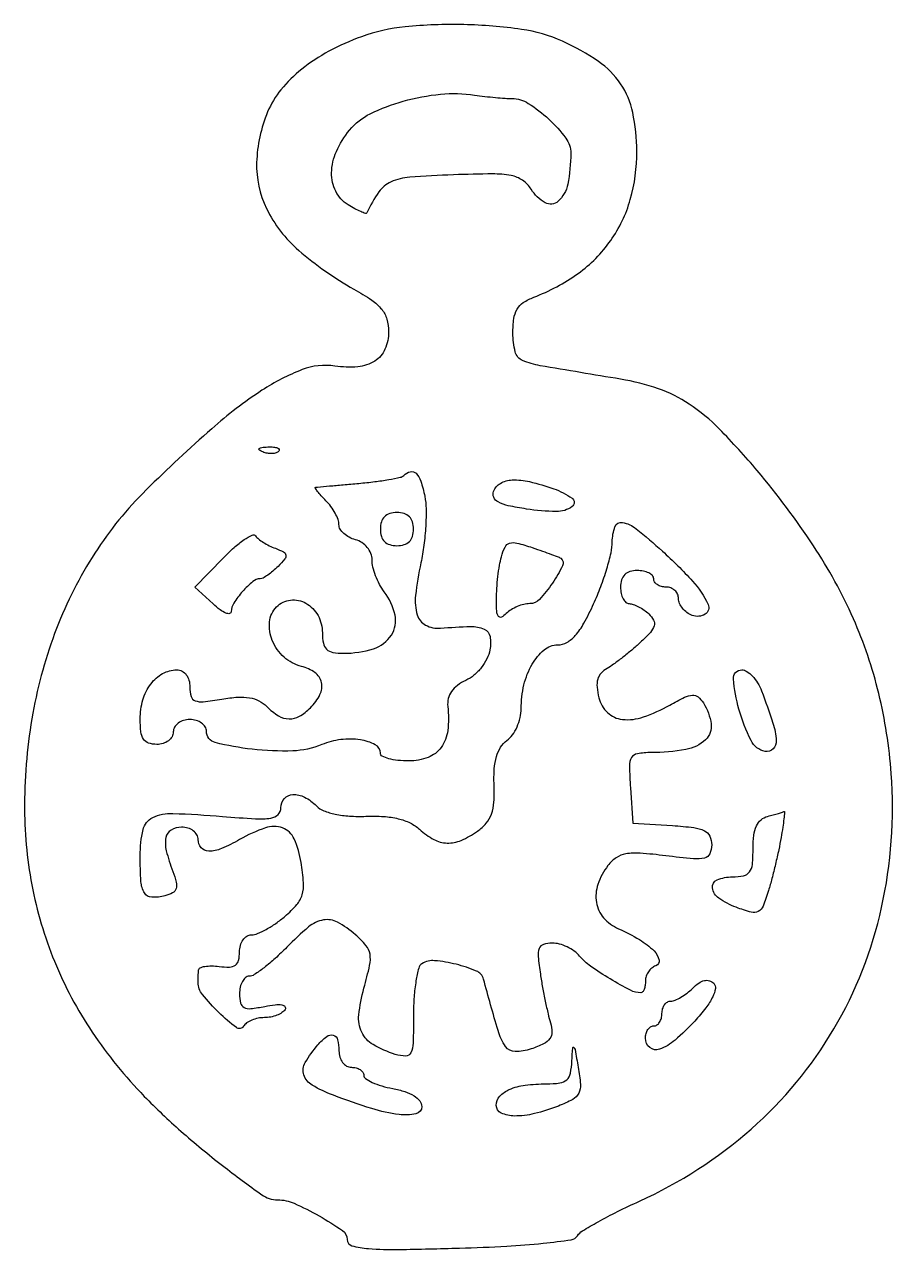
# Model space of a CAD drawing. Extents: x 0 to 105, y 0 to 148.
import ezdxf

# ---------------------------------------------------------------- set-up
doc = ezdxf.new("R2010")
doc.units = 0

msp = doc.modelspace()

# ---------------------------------------------------------------- linework, layer by layer
for points in [[(40.70696, 146.466985, 0.035069), (36.778568, 144.70391, 0.046095), (33.501864, 142.537899, 0.051781), (31.000412, 140.064862, 0.073095), (29.386861, 137.383462, 0.091598), (28.063529, 131.267652, 0.121544), (29.254189, 125.722078, 0.101641), (33.14574, 120.666055, 0.050091), (39.813401, 115.984718, -0.021654), (41.949011, 114.65964, -0.072132), (43.162049, 113.546119, -0.100886), (43.786492, 112.355524, -0.070604), (44, 110.851043, -0.103526), (43.557556, 108.737083, -0.148358), (42.321742, 107.291141, -0.121988), (40.281254, 106.600763, -0.058501), (37.5, 106.69368, 0.130638), (33.554794, 106.259782, 0.052934), (28.705916, 103.765433, 0.035969), (22.644553, 99.130807, 0.013116), (14.740183, 91.753397, 0.055932), (8.531161, 84.10485, 0.050246), (3.908035, 74.997583, 0.048113), (1.039856, 64.760535, 0.042978), (0.035129, 53.764351, 0.048128), (0.923574, 44.02451, 0.050554), (3.657533, 34.801239, 0.050134), (8.212958, 26.247802, 0.045896), (14.5, 18.493578, 0.018883), (18.927427, 14.28534, 0.015539), (23.950501, 10.129598, 0.010235), (28.676787, 6.61331, 0.156041), (30.594156, 6, -0.104642), (32.588719, 5.577949, -0.02564), (35.59957, 4.0549, -0.020238), (38.424386, 2.283651, -0.247439), (39, 1.191723, 0.338188), (39.560678, 0.457585, 0.047712), (41.561236, 0.112132, 0.022745), (45.233181, 0.001365, 0.003472), (52.55519, 0.164454, 0.006082), (58.251358, 0.400285, 0.012825), (62.661298, 0.750246, 0.008907), (66.036762, 1.166345, 0.220561), (66.80519, 1.663925, -0.116318), (67.390162, 2.239397, -0.009174), (69.28777, 3.344287, -0.012075), (71.632967, 4.579485, -0.008945), (74.280836, 5.834908, 0.074383), (87.756048, 14.535683, 0.079398), (97.748209, 26.630076, 0.07896), (103.512001, 41.296735, 0.072454), (104.682422, 57.480388, 0.041317), (103.17092, 67.150746, 0.04475), (100.109427, 76.17476, 0.041902), (95.288699, 84.993367, 0.029371), (88.5, 94.059131, 0.018253), (83.932594, 99.08163, 0.051578), (80.290282, 102.107726, 0.064255), (76.594588, 103.947292, 0.042725), (72, 105.111288, -0.001556), (62.300571, 106.73468, -0.058626), (60.172317, 107.360663, -0.234436), (59.278719, 108.406507, -0.061704), (59, 110.65642, -0.033137), (59.116879, 112.418063, -0.09824), (59.505699, 113.559359, -0.115567), (60.257357, 114.359256, -0.055819), (61.514442, 115.005491, 0.064876), (66.872391, 117.883288, 0.083448), (70.805746, 121.844856, 0.085102), (73.176112, 126.808549, 0.070576), (73.964037, 132.618034, 0.049773), (73.466498, 137.313044, 0.097291), (72.010416, 140.766506, 0.09414), (69.318253, 143.484033, 0.044398), (65, 145.920068, 0.071273), (60.042686, 147.359426, 0.02945), (53.063389, 147.928743, 0.029548), (45.995488, 147.670159, 0.064113)], [(58.875, 138.998779, -0.142661), (60.863092, 138.418126, -0.045454), (63.326729, 136.512324, -0.045109), (65.383988, 134.219851, -0.163552), (65.986345, 132.383651, -0.045637), (65.617973, 128.654378, -0.162258), (64.458473, 126.58817, -0.325778), (62.888635, 126.41823, -0.123246), (61.207153, 128.039903, 0.101718), (60.172463, 129.126387, 0.106076), (58.807996, 129.696387, 0.04836), (56.544703, 129.895395, 0.006696), (51.822006, 129.789903, 0.00968), (46.544891, 129.498913, 0.085228), (44.285324, 128.935192, 0.138562), (42.82786, 127.732527, 0.039927), (41.347379, 125.180712, -0.383317), (41.190219, 125.115593, -0.018862), (40.623485, 125.339979, -0.022519), (39.912564, 125.691974, -0.01337), (39.097379, 126.171259, -0.136925), (37.612018, 127.796725, -0.122898), (37.104627, 130.027321, -0.10044), (37.684513, 132.60698, -0.066928), (39.285963, 135.190047, -0.106753), (41.779945, 137.163721, -0.045843), (45.765965, 138.687495, -0.044449), (50.258973, 139.526804, -0.060572), (54.375, 139.423218, 0.007013), (55.594861, 139.261093, 0.006016), (56.882812, 139.123962, 0.006068), (58.055676, 139.027681, 0.017257)], [(30.729167, 96.395833, -0.126455), (30.402231, 96.202593, -0.060344), (29.916927, 96.123424, -0.05415), (29.359369, 96.160852, -0.051402), (28.8125, 96.316886, -0.054073), (28.395823, 96.538436, -0.470617), (28.37858, 96.720685, -0.168741), (28.670344, 96.862007, -0.018894), (29.416667, 96.921053, -0.028489), (30.112848, 96.910055, -0.077125), (30.592839, 96.799335, -0.208169), (30.77538, 96.614691, -0.296942)], [(48.35697, 90.96515, -0.045982), (48.516954, 89.454297, -0.017891), (48.470307, 87.351428, -0.017533), (48.256899, 85.063782, -0.020798), (47.890457, 82.924821, 0.024197), (47.245814, 79.002041, 0.101542), (47.454453, 76.63449, 0.201688), (48.46787, 75.402403, 0.142285), (50.246265, 75.038636, -0.013767), (53.899042, 75.233795, -0.110104), (55.543627, 74.911572, -0.24928), (56.23569, 74.036942, -0.092682), (56.229139, 72.418332, -0.069363), (55.861761, 71.336563, -0.050726), (55.1793, 70.265371, -0.050627), (54.293197, 69.351162, -0.068184), (53.320127, 68.736091, 0.053057), (52.292623, 68.12916, 0.082259), (51.579316, 67.389246, 0.092626), (51.19691, 66.528821, 0.086786), (51.138835, 65.567759, -0.057859), (51.130743, 62.683949, -0.126509), (50.337286, 60.638694, -0.147889), (48.75904, 59.425429, -0.090682), (46.432612, 59, -0.025678), (45.117237, 59.067596, -0.040672), (44.00833, 59.273955, -0.049036), (43.2232, 59.572424, -0.284721), (43, 59.932612, 0.278251), (42.381579, 60.957838, 0.084911), (40.586707, 61.544355, 0.06708), (38.218597, 61.573865, 0.067904), (35.93759, 60.974149, -0.090088), (32.42283, 60.213944, -0.036882), (27.525536, 60.411962, -0.032118), (23.060668, 61.216847, -0.344825), (22, 62.571956, 0.138824), (21.845831, 63.116524, 0.10007), (21.4125, 63.580512, 0.08565), (20.764387, 63.892941, 0.06969), (20, 64, 0.072314), (19.230589, 63.888136, 0.08892), (18.583333, 63.5625, 0.10214), (18.153209, 63.075754, 0.130775), (18, 62.5, -0.130775), (17.846791, 61.924246, -0.10214), (17.416667, 61.4375, -0.08892), (16.769411, 61.111864, -0.072314), (16, 61, -0.082086), (15.02016, 61.161954, -0.168054), (14.412791, 61.633929, -0.115556), (14.090602, 62.524577, -0.029261), (14, 64.071429, -0.070654), (14.326736, 66.372103, -0.090098), (15.279781, 68.286745, -0.104145), (16.714534, 69.549401, -0.129248), (18.428571, 70, -0.120604), (19.055908, 69.846448, -0.111841), (19.561841, 69.417834, -0.095535), (19.888795, 68.749021, -0.066146), (20, 67.912102, 0.068871), (20.154697, 66.794343, 0.23945), (20.63447, 66.274257, 0.118318), (21.611423, 66.156354, 0.012983), (23.863701, 66.476972, -0.024888), (25.77787, 66.703129, -0.058643), (27.211812, 66.63236, -0.076827), (28.338543, 66.259203, -0.078216), (29.292273, 65.56487, 0.057906), (30.69106, 64.457322, 0.132828), (31.968526, 64.076217, 0.138474), (33.228623, 64.397149, 0.065296), (34.571429, 65.428571, 0.080411), (35.709268, 67.005912, 0.172345), (35.891104, 68.475478, 0.18504), (35.108639, 69.658977, 0.09397), (33.46463, 70.419521, -0.122872), (31.370732, 71.53752, -0.11099), (29.952147, 73.546684, -0.123296), (29.615619, 75.798487, -0.173818), (30.474647, 77.617504, -0.169002), (32.15361, 78.429691, -0.159899), (34.018394, 78.048969, -0.140158), (35.469261, 76.564004, -0.124457), (36, 74.464816, 0.04726), (36.118713, 73.211674, 0.155372), (36.510237, 72.490166, 0.149646), (37.257474, 72.112238, 0.042817), (38.565741, 72, 0.076965), (42.15216, 72.555344, 0.17191), (44.323185, 74.198055, 0.202808), (44.770233, 76.622138, 0.107851), (43.468197, 79.44113, -0.040274), (42.906086, 80.323808, -0.030428), (42.431283, 81.370909, -0.03113), (42.104902, 82.416231, -0.060172), (42, 83.284749, 0.095667), (41.850771, 84.057551, 0.077162), (41.418459, 84.786128, 0.07501), (40.771526, 85.366842, 0.081679), (40, 85.710251, -0.057779), (39.23521, 86.007949, -0.064024), (38.5875, 86.46501, -0.072979), (38.148753, 87.004574, -0.135064), (38, 87.545203, 0.088728), (37.890192, 88.159126, 0.036269), (37.538393, 88.933368, 0.03444), (37.029917, 89.730432, 0.037192), (36.428571, 90.428571, -0.011041), (35.848346, 91.035004, -0.020924), (35.41317, 91.552299, -0.021131), (35.133503, 91.947961, -0.545526), (35.178571, 92.047341, -0.01339), (35.420334, 92.076358, -0.000198), (36.844232, 92.208125, -0.00054), (38.497364, 92.358641, -0.000357), (40.397537, 92.528211, 0.008909), (42.311488, 92.732062, 0.012543), (44.008916, 92.986885, 0.008792), (45.402342, 93.257295, 0.145038), (45.814203, 93.48087, -0.13783), (46.613454, 93.929476, -0.26003), (47.304865, 93.737185, -0.121066), (47.884701, 92.790993, -0.027865)], [(63.92654, 91.875764, -0.070418), (66.136521, 90.736345, -0.510109), (66.147389, 89.725889, -0.166053), (64.254616, 89.121578, -0.032209), (60.627092, 89.42867, -0.015838), (58.445057, 89.826912, -0.069968), (57.221768, 90.276089, -0.161155), (56.685144, 90.841117, -0.204393), (56.658899, 91.553488, -0.173866), (57.496452, 92.526548, -0.118423), (58.913208, 92.934038, -0.070282), (61.014931, 92.73161, -0.024774)], [(43, 87, 0.072254), (43.126841, 86.126841, 0.124864), (43.5, 85.5, 0.124864), (44.126841, 85.126841, 0.072254), (45, 85, 0.072254), (45.873159, 85.126841, 0.124864), (46.5, 85.5, 0.124864), (46.873159, 86.126841, 0.072254), (47, 87, 0.072254), (46.873159, 87.873159, 0.124864), (46.5, 88.5, 0.124864), (45.873159, 88.873159, 0.072254), (45, 89, 0.072254), (44.126841, 88.873159, 0.124864), (43.5, 88.5, 0.124864), (43.126841, 87.873159, 0.072254)], [(77.049572, 84.33625, -0.023687), (80.690204, 80.719712, -0.07698), (82.571079, 77.896521, -0.383862), (82.208012, 76.718643, -0.230236), (80.643128, 76.58345, -0.068054), (80.014932, 76.928518, -0.062725), (79.482669, 77.437957, -0.066683), (79.122236, 78.027358, -0.104296), (79, 78.606989, 0.106859), (78.885101, 79.13847, 0.099462), (78.559375, 79.590803, 0.095925), (78.07263, 79.894051, 0.091732), (77.5, 80, -0.064853), (76.926543, 80.074694, -0.082425), (76.440625, 80.29375, -0.098894), (76.115568, 80.618646, -0.148195), (76, 81, 0.191087), (75.848523, 81.381882, 0.088204), (75.4125, 81.70625, 0.068025), (74.765418, 81.926307, 0.048028), (74, 82, 0.072254), (73.126841, 81.873159, 0.124864), (72.5, 81.5, 0.124864), (72.126841, 80.873159, 0.072254), (72, 80, 0.050137), (72.076935, 79.234684, 0.070116), (72.306148, 78.5875, 0.090257), (72.644341, 78.152115, 0.184646), (73.042206, 78, -0.087048), (73.535548, 77.913455, -0.034004), (74.170745, 77.633368, -0.032383), (74.83235, 77.229531, -0.034662), (75.420516, 76.751892, -0.084531), (75.98658, 76.008468, -0.196028), (76.051868, 75.323064, -0.112994), (75.598018, 74.525248, -0.020288), (74.383597, 73.304541, -0.011832), (73.354349, 72.394976, -0.00998), (72.223957, 71.480638, -0.010104), (71.158905, 70.687727, -0.027393), (70.363961, 70.183807, 0.084634), (69.645043, 69.60355, 0.113502), (69.247154, 68.869686, 0.090696), (69.160509, 67.908398, 0.038744), (69.377726, 66.631158, 0.142778), (70.426938, 64.838562, 0.16524), (72.21766, 64.017095, 0.109723), (74.756197, 64.312885, 0.044865), (77.93801, 65.75, -0.014042), (79.729069, 66.695746, -0.099408), (80.674861, 66.94692, -0.188676), (81.352875, 66.72857, -0.078736), (82.003736, 66, -0.110712), (82.932011, 63.468376, -0.240147), (82.25878, 61.567861, -0.148468), (79.886468, 60.380056, -0.041163), (75.692502, 60.013655, 0.037965), (74.028817, 59.879006, 0.224623), (73.326288, 59.399861, 0.139266), (73.066175, 58.396141, 0.012262), (73.192502, 55.75), (73.5, 51.5), (78.25, 51.195209, -0.014056), (80.831128, 50.956582, -0.083789), (82.123528, 50.57445, -0.171028), (82.766481, 49.921054, -0.110082), (83, 48.873252, -0.103965), (82.773049, 47.793572, -0.234761), (82.148001, 47.272151, -0.082466), (80.813279, 47.179205, -0.007316), (77.449142, 47.549621, 0.011876), (74.355898, 47.861691, 0.061144), (72.638549, 47.783774, 0.107557), (71.477744, 47.317753, 0.081828), (70.480946, 46.371578, 0.078839), (69.265008, 44.096321, 0.125207), (69.079982, 41.907469, 0.139571), (69.954402, 40.060338, 0.109106), (71.75, 38.740225, -0.030586), (74.275594, 37.432554, -0.061759), (76.03997, 36.056772, -0.142355), (76.643403, 34.958341, -0.384584), (76.241071, 34.247024, 0.093532), (75.766719, 33.982765, 0.070155), (75.364565, 33.538709, 0.068551), (75.092991, 32.989128, 0.080691), (75, 32.416667, -0.036954), (74.959847, 31.874127, -0.055649), (74.838537, 31.416146, -0.072989), (74.66093, 31.10293, -0.231309), (74.45034, 31, -0.119977), (73.187062, 31.307556, -0.015617), (70.748109, 32.668152, -0.018469), (68.378747, 34.210426, -0.066125), (67.054723, 35.434063, 0.064748), (66.409647, 36.033517, 0.044383), (65.546662, 36.540006, 0.044469), (64.610455, 36.885092, 0.066163), (63.745886, 37, 0.076139), (62.69519, 36.839069, 0.229557), (62.181577, 36.355513, 0.115441), (62.049772, 35.380528, 0.014462), (62.316213, 33.25, 0.006896), (62.584674, 31.658649, 0.005774), (62.912217, 29.977906, 0.005832), (63.247327, 28.44834, 0.015882), (63.531325, 27.376913, -0.067724), (63.707145, 26.256278, -0.165136), (63.457816, 25.46963, -0.121545), (62.710281, 24.846812, -0.029335), (61.211591, 24.223606, -0.083724), (59.274616, 23.894358, -0.248073), (58.119172, 24.50328, -0.078898), (57.20629, 26.432433, -0.0047), (55.449659, 32.655704, 0.231309), (54.597462, 33.626694, 0.037636), (52.1485, 34.439895, 0.039248), (49.553141, 34.877155, 0.1619), (48.024399, 34.515079, 0.193382), (47.624067, 33.971938, 0.021965), (47.300917, 32.449859, 0.024009), (47.074692, 30.529599, 0.017317), (47, 28.373595, -0.006788), (46.953245, 24.929928, -0.100959), (46.681738, 23.761887, -0.296104), (46.05344, 23.363221, -0.074384), (44.79664, 23.564544, -0.054372), (42.123985, 24.745176, -0.152343), (40.753557, 26.234548, -0.137973), (40.397938, 28.340891, -0.041532), (41.017307, 31.561813, 0.013361), (41.706286, 34.302652, 0.094956), (41.747479, 35.665817, 0.136682), (41.263693, 36.718425, 0.038482), (39.981455, 38.016084, 0.052992), (37.820482, 39.521816, 0.172605), (36.124039, 39.797047, 0.130224), (34.334669, 38.954662, 0.025263), (31.697119, 36.5, -0.01563), (30.311425, 35.159678, -0.020404), (28.958951, 34.028125, -0.018449), (27.781912, 33.189601, -0.146563), (27.148981, 33, 0.178956), (26.710467, 32.837858, 0.091957), (26.337513, 32.375781, 0.071987), (26.084953, 31.688047, 0.052102), (26, 30.875, 0.055603), (26.124793, 29.756288, 0.225599), (26.537032, 29.231603, 0.145398), (27.3474, 29.090577, 0.020234), (29.049711, 29.359942, -0.02003), (30.297171, 29.557854, -0.067532), (31.121064, 29.543373, -0.197602), (31.476149, 29.329262, -0.307032), (31.490694, 28.984942, -0.110128), (31.122257, 28.607213, -0.050519), (30.507952, 28.289327, -0.046629), (29.765044, 28.072974, -0.047585), (29, 28, 0.05057), (28.231958, 27.922121, 0.047857), (27.480142, 27.69141, 0.051465), (26.853536, 27.352154, 0.104921), (26.468777, 26.94948, -0.443258), (25.616016, 26.791874, -0.029553), (23.501434, 28.612356, -0.030671), (21.519415, 30.784835, -0.170791), (21.001221, 32.25, -0.004973), (21.004061, 32.591422, -0.002915), (21.013906, 33, -0.002915), (21.02852, 33.40857, -0.004958), (21.04612, 33.75, -0.282117), (21.232821, 34.016358, -0.060015), (21.799519, 34.185228, -0.046315), (22.602443, 34.247305, -0.028732), (23.54612, 34.178434, 0.038609), (24.776811, 34.112998, 0.14997), (25.492669, 34.351641, 0.179435), (25.877722, 34.919082, 0.060352), (26, 35.928434, -0.067966), (26.108134, 36.720254, -0.084545), (26.424244, 37.391478, -0.099725), (26.893492, 37.840322, -0.142041), (27.444236, 38, 0.099736), (28.172034, 38.146634, 0.027261), (29.230932, 38.660938, 0.026428), (30.39324, 39.388824, 0.024783), (31.498528, 40.25, 0.03553), (32.910108, 41.653361, 0.10765), (33.559261, 42.833715, 0.091035), (33.715439, 44.290864, 0.021088), (33.426483, 46.75, 0.062974), (32.594992, 49.588944, 0.20413), (31.198612, 50.909158, 0.175251), (29.113066, 50.925138, 0.04503), (26, 49.5, -0.029272), (23.817835, 48.41671, -0.100905), (22.277868, 48.102732, -0.215348), (21.373533, 48.511167, -0.182579), (21, 49.5, 0.130775), (20.846791, 50.075754, 0.10214), (20.416667, 50.5625, 0.08892), (19.769411, 50.888136, 0.072314), (19, 51, 0.135521), (17.743674, 50.653113, 0.211925), (17.107402, 49.751085, 0.112028), (17.149687, 48.153917, 0.028439), (17.937154, 45.665297, -0.027875), (18.357014, 44.343597, -0.14101), (18.335325, 43.578062, -0.193331), (17.919972, 43.075264, -0.060731), (16.995059, 42.708959, -0.074934), (15.405268, 42.539502, -0.248496), (14.52694, 43.054746, -0.123719), (14.095566, 44.41563, -0.015194), (14, 47.559678, -0.055657), (14.351244, 50.705321, -0.229765), (15.513218, 52.159729, -0.120905), (17.936941, 52.66209, -0.011844), (23.942688, 52.301585, 0.006378), (27.935699, 52.018063, 0.05162), (29.7674, 52.100578, 0.155743), (30.651244, 52.535365, 0.203914), (31, 53.354963, -0.180952), (31.41134, 54.454349, -0.203859), (32.420347, 54.944909, -0.134384), (33.847115, 54.630583, -0.07549), (35.286287, 53.570856, 0.101989), (36.174596, 52.986165, 0.043004), (37.549106, 52.57166, 0.036563), (39.274568, 52.339328, 0.024863), (41.256482, 52.317459, -0.025241), (43.403627, 52.292147, -0.044), (45.162816, 52.025908, -0.053237), (46.58926, 51.514056, -0.071288), (47.727508, 50.746602, 0.059192), (49.449229, 49.524409, 0.117172), (51.05639, 49.086888, 0.111252), (52.744975, 49.410026, 0.050127), (54.72375, 50.51906, 0.064476), (55.772397, 51.476158, 0.089884), (56.405458, 52.574296, 0.070207), (56.704986, 54.02595, 0.025794), (56.729577, 56.124036, -0.026366), (56.754374, 58.051585, -0.054429), (57.015467, 59.534033, -0.070921), (57.520696, 60.651277, -0.093554), (58.283321, 61.465219, 0.081917), (58.940795, 62.135228, 0.048252), (59.495725, 63.113358, 0.046694), (59.873053, 64.22838, 0.058312), (60, 65.31319, -0.058423), (60.336167, 68.180376, -0.07171), (61.326668, 70.684951, -0.087788), (62.764387, 72.409639, -0.174499), (64.410515, 73.020332, 0.127617), (65.512649, 73.317766, 0.083805), (66.536321, 74.153508, 0.054146), (67.575534, 75.638116, 0.018756), (68.75, 77.978976, 0.017229), (69.611259, 80.056096, 0.016603), (70.339062, 82.213182, 0.016782), (70.852556, 84.154048, 0.05633), (71, 85.458644, -0.088045), (71.325602, 87.293366, -0.365869), (72.229353, 87.808466, -0.124718), (73.872746, 87.051583, -0.01374)], [(30.324301, 84.679931, -0.02797), (31.321427, 84.246646, -0.244284), (31.595134, 83.867895, -0.214452), (31.460245, 83.391497, -0.021746), (30.64573, 82.502873, -0.019672), (30.023205, 81.927496, -0.023936), (29.395487, 81.441469, -0.023511), (28.839398, 81.089737, -0.129967), (28.5, 81, 0.176424), (27.586788, 80.667423, 0.037371), (26.354391, 79.464691, 0.038333), (25.304622, 78.072968, 0.143374), (25, 77.032473, -0.363275), (24.803512, 76.797723, -0.145779), (24.355936, 76.848302, -0.061404), (23.650252, 77.256766, -0.025673), (22.807442, 77.964768), (20.614884, 80.007447), (24.000443, 83.500457, -0.018826), (25.33868, 84.780997, -0.032478), (26.555113, 85.726617, -0.036764), (27.526356, 86.285762, -0.371502), (27.943001, 86.173793, 0.077489), (28.280549, 85.812569, 0.026087), (28.87227, 85.396855, 0.025231), (29.585065, 84.998314, 0.026351)], [(64.787441, 83.480769, -0.357927), (64.994672, 82.575442, -0.034359), (63.763963, 80.480269, -0.035144), (62.206359, 78.514448, -0.210656), (61.039485, 78, 0.060969), (60.323993, 77.912429, 0.039088), (59.529099, 77.6475, 0.038915), (58.779491, 77.259494, 0.057556), (58.2, 76.8, -0.076937), (57.615913, 76.372497, -0.380205), (57.252845, 76.464583, -0.136282), (57.05026, 77.066111, -0.014647), (57.013655, 78.55, -0.016136), (57.061189, 79.837715, -0.011632), (57.193898, 81.269425, -0.011768), (57.384038, 82.626276, -0.024833), (57.608075, 83.665065, -0.048999), (58.048879, 84.836178, -0.209534), (58.606867, 85.305963, -0.136465), (59.494091, 85.319664, -0.017317), (61.34442, 84.766608, -0.003319), (62.574307, 84.342988, -0.004768), (63.657484, 83.95019, -0.002621), (64.566465, 83.60528, -0.072735)], [(89.016768, 67.455897, -0.011331), (90.389642, 63.582963, -0.064836), (90.797396, 61.445565, -0.215387), (90.415333, 60.446546, -0.247761), (89.4483, 60.152182, -0.236128), (87.75013, 61.453928, -0.043561), (86.295939, 65.248625, -0.049773), (85.63027, 68.918731, -0.437833), (86.628361, 70, -0.145618), (87.242806, 69.817175, -0.059708), (87.916176, 69.25267, -0.052223), (88.541516, 68.429207, -0.045486)], [(91.382296, 49.75, -0.009456), (91.096348, 48.277818, -0.005578), (90.702067, 46.530336, -0.005579), (90.269171, 44.793194, -0.00951), (89.863826, 43.353272, -0.020449), (89.206942, 41.462154, -0.181009), (88.625772, 40.817097, -0.18952), (87.7784, 40.72804, -0.022764), (85.956531, 41.32251, -0.059454), (83.854938, 42.415797, -0.215451), (83.088725, 43.671364, -0.339971), (83.66048, 44.642925, -0.096159), (85.5, 45, 0.050268), (86.857526, 45.136826, 0.187036), (87.567607, 45.592668, 0.135963), (87.914059, 46.513019, 0.022443), (88, 48.426676, -0.030212), (88.096979, 50.030189, -0.075773), (88.41104, 51.155911, -0.108169), (88.957893, 51.892194, -0.115727), (89.75, 52.310674, 0.002835), (90.436739, 52.494304, 0.003894), (91.052031, 52.667734, 0.002522), (91.566504, 52.819899, 0.045883), (91.725, 52.883999, -0.59084), (91.798406, 52.834711, -0.005277), (91.717143, 52.011237, -0.010264), (91.58401, 50.988495, -0.00574)], [(80.947306, 27.592016, -0.029225), (78.581973, 25.279716, -0.094628), (76.692127, 24.180192, -0.260012), (75.535484, 24.379355, -0.226645), (75, 25.5, -0.064853), (75.074694, 26.073457, -0.082425), (75.29375, 26.559375, -0.098894), (75.618646, 26.884432, -0.148195), (76, 27, 0.148195), (76.381354, 27.115568, 0.098894), (76.70625, 27.440625, 0.082425), (76.925306, 27.926543, 0.064853), (77, 28.5, -0.069717), (77.080326, 29.073289, -0.085667), (77.314732, 29.559375, -0.100075), (77.662852, 29.884373, -0.138775), (78.071429, 30, 0.101016), (78.589921, 30.105832, 0.033244), (79.287634, 30.459509, 0.031549), (80.029507, 30.965638, 0.030915), (80.707143, 31.564286, -0.045252), (81.440723, 32.175873, -0.094082), (82.119203, 32.476346, -0.127232), (82.723416, 32.461954, -0.127809), (83.243698, 32.156302, -0.242011), (83.451292, 31.509362, -0.075583), (83.125495, 30.510416, -0.048331), (82.300505, 29.20248, -0.019749)], [(38, 24, 0.072314), (38.111864, 23.230589, 0.08892), (38.4375, 22.583333, 0.10214), (38.924246, 22.153209, 0.130775), (39.5, 22, -0.061778), (40.073565, 21.928861, -0.080171), (40.559375, 21.719561, -0.097784), (40.88455, 21.409417, -0.154744), (41, 21.045313, 0.248969), (41.217999, 20.634646, 0.040853), (42.028125, 20.178188, 0.036741), (43.159217, 19.755031, 0.02478), (44.5, 19.434022, -0.032335), (45.958344, 19.061503, -0.060153), (47.063507, 18.548083, -0.082999), (47.760507, 17.93593, -0.172815), (48, 17.263709, -0.353926), (47.286946, 16.382544, -0.084485), (45.263275, 16.298404, -0.04413), (41.963784, 17.01969, -0.015013), (37.322843, 18.627219, -0.039512), (34.758521, 19.842139, -0.189912), (33.768821, 21.081122, -0.20811), (33.937573, 22.585489, -0.048049), (35.449574, 24.711963, -0.049504), (36.515563, 25.720582, -0.237059), (37.312646, 25.876606, -0.270751), (37.838519, 25.334011, -0.060305)], [(64.507897, 17.326078, -0.032414), (61.600038, 16.403279, -0.062934), (59.183579, 16.119777, -0.105191), (57.591164, 16.473408, -0.293698), (57, 17.393011, -0.18323), (57.418948, 18.497862, -0.110688), (58.568186, 19.327789, -0.070776), (60.464741, 19.839727, -0.030592), (63.081787, 20, 0.034176), (64.660138, 20.108009, 0.150392), (65.496525, 20.496867, 0.159095), (65.94341, 21.274646, 0.039553), (66.131641, 22.75, -0.003881), (66.221934, 24.372443, -0.643652), (66.348698, 24.420685, -0.152814), (66.499623, 24.135917, -0.001754), (66.889538, 22, -0.023992), (67.15783, 19.9331, -0.138978), (66.946642, 18.864291, -0.15237), (66.2163, 18.116629, -0.03066)]]:
    msp.add_lwpolyline(points, format="xyb", close=True)

doc.saveas('drawing.dxf')
